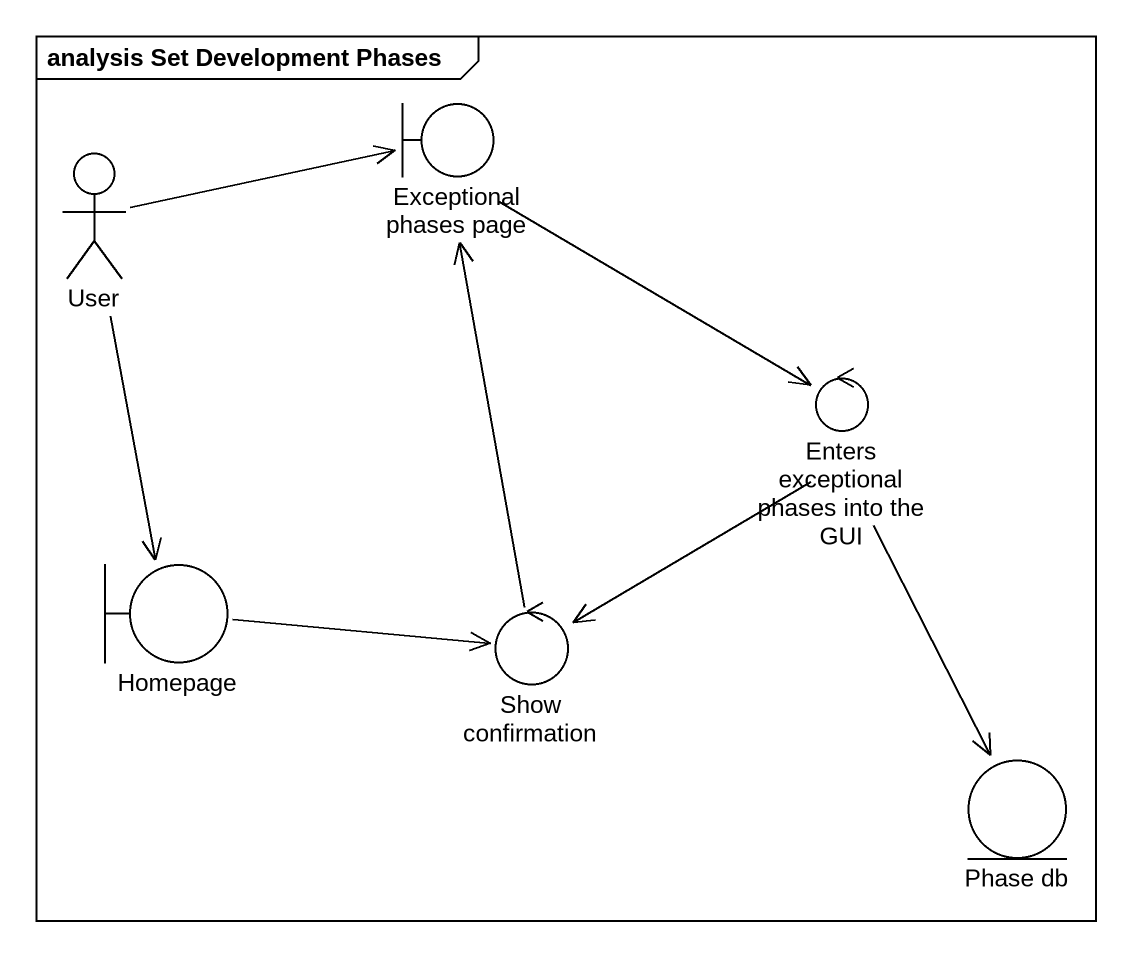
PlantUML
@startuml
mainframe analysis Set Development Phases
boundary "Exceptional phases page" as Exceptional_phases_page
actor User
control "Enters exceptional phases into the GUI" as Enters_exceptional_phases
boundary Homepage
control "Show confirmation" as Show_confirmation
entity "Phase db" as Phase_db
Exceptional_phases_page --> Enters_exceptional_phases
User -right-> Exceptional_phases_page
User --> Homepage
Enters_exceptional_phases --> Show_confirmation
Enters_exceptional_phases --> Phase_db
Homepage -right-> Show_confirmation
Show_confirmation -up-> Exceptional_phases_page
@enduml
